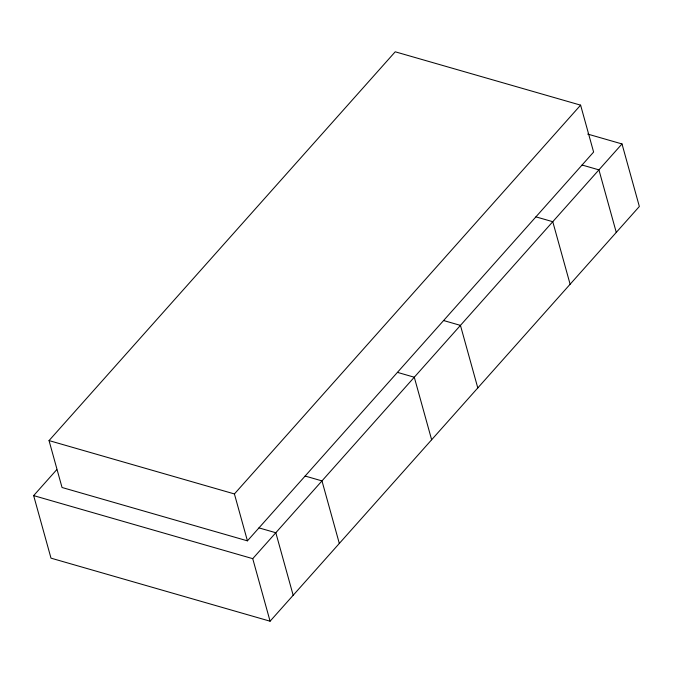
<?xml version="1.0" encoding="UTF-8"?>
<svg xmlns="http://www.w3.org/2000/svg" width="673" height="673" viewBox="0 0 673 673"><rect width="100%" height="100%" fill="white"/><g stroke="black" fill="none" stroke-linecap="round" stroke-linejoin="round"><path stroke-width="1.01" d="M49.036 440.588L395.219 51.796L580.606 105.148L593.611 152.056L247.428 540.848L62.042 487.496L49.036 440.588L234.414 493.94L247.428 540.848M587.68 134.07L622.003 143.946L639.35 206.493L270.083 621.204L50.997 558.153L33.65 495.606L56.725 469.687M234.414 493.94L580.606 105.148M270.083 621.204L252.737 558.657L622.003 143.946M582.069 165.02L598.928 169.865L616.275 232.412M535.91 216.857L552.769 221.703L570.115 284.25M443.6 320.533L460.45 325.387L477.796 387.934M397.44 372.371L414.29 377.225L431.637 439.772M305.121 476.047L321.98 480.901L339.318 543.447M258.962 527.884L275.821 532.738L293.167 595.285M33.65 495.606L252.737 558.657"/></g></svg>
